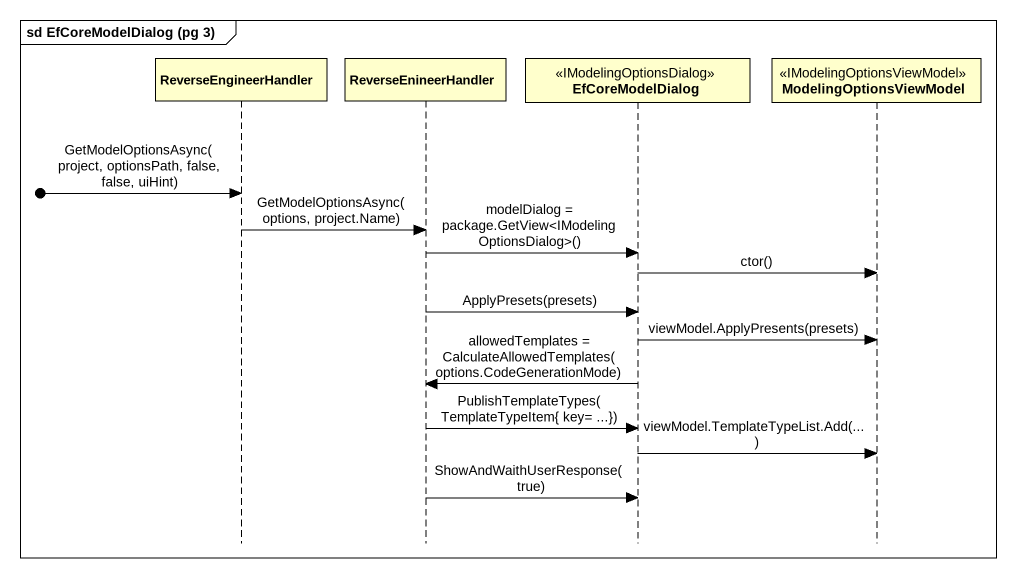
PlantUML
@startuml
mainframe sd EfCoreModelDialog (pg 3)
hide footbox
participant ReverseEngineerHandler
participant ReverseEnineerHandler
participant EfCoreModelDialog <<IModelingOptionsDialog>>
participant ModelingOptionsViewModel <<IModelingOptionsViewModel>>

[o-> ReverseEngineerHandler : GetModelOptionsAsync(project, optionsPath, false, false, uiHint)
ReverseEngineerHandler -> ReverseEnineerHandler : GetModelOptionsAsync(options, project.Name)
ReverseEnineerHandler -> EfCoreModelDialog : modelDialog = package.GetView<IModelingOptionsDialog>()
EfCoreModelDialog -> ModelingOptionsViewModel : ctor()
ReverseEnineerHandler -> EfCoreModelDialog : ApplyPresets(presets)
EfCoreModelDialog -> ModelingOptionsViewModel : viewModel.ApplyPresents(presets)
EfCoreModelDialog -> ReverseEnineerHandler : allowedTemplates = CalculateAllowedTemplates(options.CodeGenerationMode)
ReverseEnineerHandler -> EfCoreModelDialog : PublishTemplateTypes(TemplateTypeItem{ key= ...})
EfCoreModelDialog -> ModelingOptionsViewModel : viewModel.TemplateTypeList.Add(...)
ReverseEnineerHandler -> EfCoreModelDialog : ShowAndWaithUserResponse(true)
@enduml
